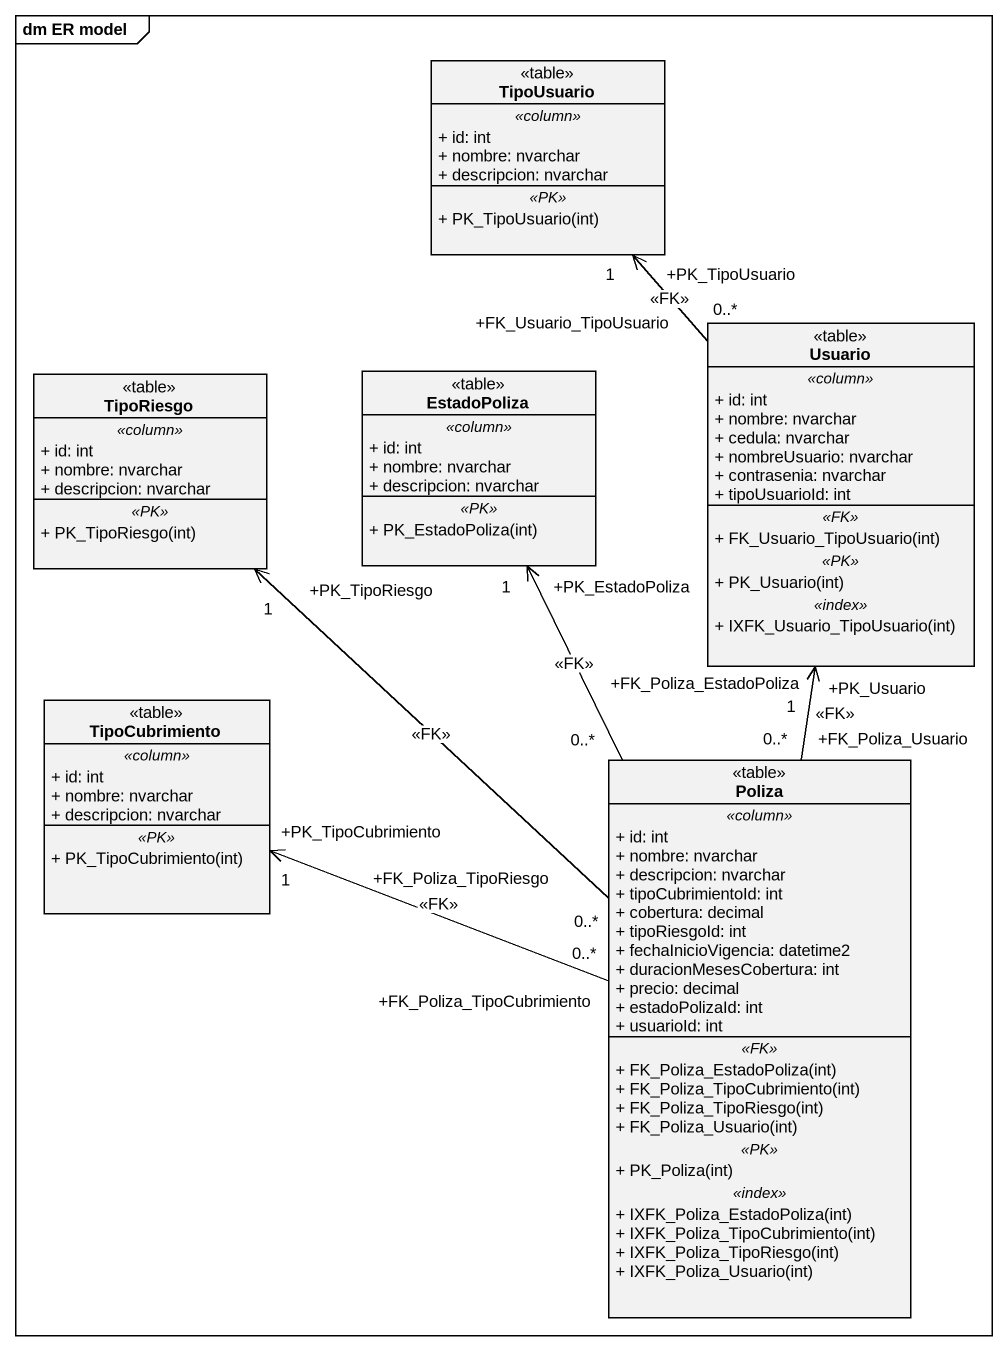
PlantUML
@startuml
mainframe dm ER model
hide circle
hide empty members
skinparam classAttributeIconSize 0
class TipoUsuario <<table>> {
  .. <<column>> ..
  + id: int
  + nombre: nvarchar
  + descripcion: nvarchar
  .. <<PK>> ..
  + PK_TipoUsuario(int)
}
class Usuario <<table>> {
  .. <<column>> ..
  + id: int
  + nombre: nvarchar
  + cedula: nvarchar
  + nombreUsuario: nvarchar
  + contrasenia: nvarchar
  + tipoUsuarioId: int
  .. <<FK>> ..
  + FK_Usuario_TipoUsuario(int)
  .. <<PK>> ..
  + PK_Usuario(int)
  .. <<index>> ..
  + IXFK_Usuario_TipoUsuario(int)
}
class TipoRiesgo <<table>> {
  .. <<column>> ..
  + id: int
  + nombre: nvarchar
  + descripcion: nvarchar
  .. <<PK>> ..
  + PK_TipoRiesgo(int)
}
class EstadoPoliza <<table>> {
  .. <<column>> ..
  + id: int
  + nombre: nvarchar
  + descripcion: nvarchar
  .. <<PK>> ..
  + PK_EstadoPoliza(int)
}
class TipoCubrimiento <<table>> {
  .. <<column>> ..
  + id: int
  + nombre: nvarchar
  + descripcion: nvarchar
  .. <<PK>> ..
  + PK_TipoCubrimiento(int)
}
class Poliza <<table>> {
  .. <<column>> ..
  + id: int
  + nombre: nvarchar
  + descripcion: nvarchar
  + tipoCubrimientoId: int
  + cobertura: decimal
  + tipoRiesgoId: int
  + fechaInicioVigencia: datetime2
  + duracionMesesCobertura: int
  + precio: decimal
  + estadoPolizaId: int
  + usuarioId: int
  .. <<FK>> ..
  + FK_Poliza_EstadoPoliza(int)
  + FK_Poliza_TipoCubrimiento(int)
  + FK_Poliza_TipoRiesgo(int)
  + FK_Poliza_Usuario(int)
  .. <<PK>> ..
  + PK_Poliza(int)
  .. <<index>> ..
  + IXFK_Poliza_EstadoPoliza(int)
  + IXFK_Poliza_TipoCubrimiento(int)
  + IXFK_Poliza_TipoRiesgo(int)
  + IXFK_Poliza_Usuario(int)
}
Usuario "+FK_Usuario_TipoUsuario\n0..*" -up-> "+PK_TipoUsuario\n1" TipoUsuario : <<FK>>
Poliza "+FK_Poliza_Usuario\n0..*" -up-> "+PK_Usuario\n1" Usuario : <<FK>>
Poliza "+FK_Poliza_TipoRiesgo\n0..*" -up-> "+PK_TipoRiesgo\n1" TipoRiesgo : <<FK>>
Poliza "+FK_Poliza_EstadoPoliza\n0..*" -up-> "+PK_EstadoPoliza\n1" EstadoPoliza : <<FK>>
Poliza "+FK_Poliza_TipoCubrimiento\n0..*" -left-> "+PK_TipoCubrimiento\n1" TipoCubrimiento : <<FK>>
@enduml
